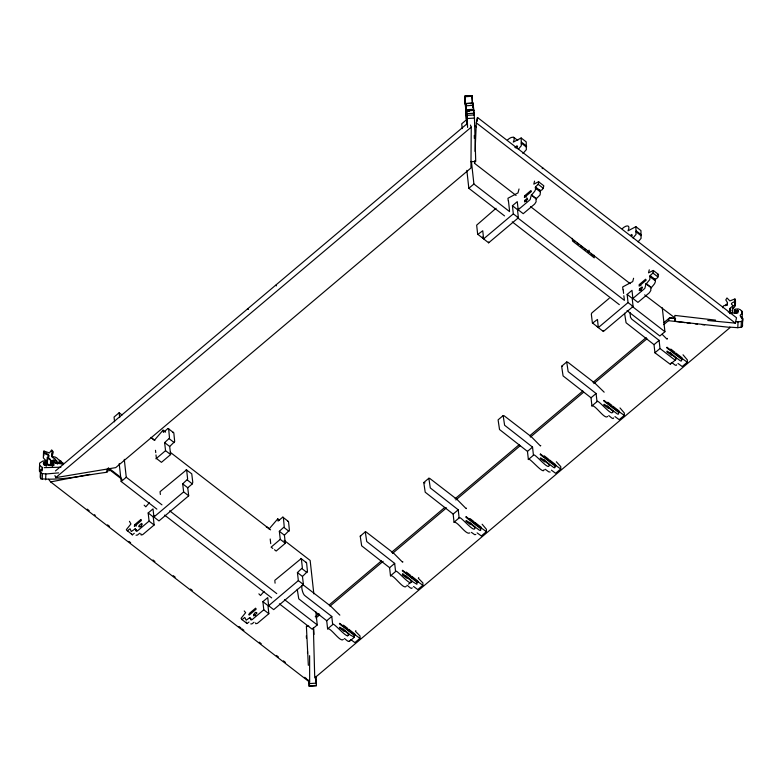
<?xml version="1.0" encoding="UTF-8"?>
<svg xmlns="http://www.w3.org/2000/svg" width="782" height="782" viewBox="0 0 782 782"><rect width="100%" height="100%" fill="white"/><g stroke="black" fill="none" stroke-linecap="round" stroke-linejoin="round"><path stroke-width="1.17" d="M129.441 521.32L130.926 523.969L126.41 529.551A1.085 0.499 -52.3 0 0 126.479 529.932L132.363 534.839L134.279 533.314M470.451 125.061L471.253 127.153L470.94 168.013L115.736 467.616L55.737 477.626L54.936 475.534M354.911 634.701L359.955 638.317L354.881 642.609L350.678 639.52M417.793 581.652L422.837 585.278L417.764 589.56L413.561 586.48M481.35 528.046L486.394 531.672L481.321 535.953L477.118 532.874M555.67 465.368L560.714 468.995L555.631 473.276L551.427 470.187M619.217 411.762L624.271 415.389L619.188 419.67L614.984 416.581M676.049 353.718L675.98 353.122L682.158 357.892L682.275 358.997L681.611 359.006A1.857 0.704 49.9 0 0 681.591 359.212C682.569 364.588 676.655 356.602 675.726 358.234A2.698 1.026 49.9 0 0 675.707 358.498L675.599 359.867L670.203 364.236L654.925 352.78L654.026 344.657L626.079 322.771L624.554 313.23M359.955 638.317L360.033 635.991L355.468 631.318L355.83 630.615M422.837 585.278L422.925 582.952L418.36 578.279L418.722 577.575M486.394 531.672L486.472 529.346L482.142 524.233M560.714 468.995L560.792 466.659L556.344 461.771M624.271 415.389L624.349 413.052L620.009 407.94M677.994 363.444L682.197 366.523L687.27 362.242L687.349 359.916L683.018 354.793M40.527 472.23L39.501 471.243L39.638 463.081L42.902 461.028L44.672 460.881L46.646 461.908L45.767 463.159L43.821 462.358L43.264 463.267L43.831 464.039C47.311 465.486 60.155 467.089 50.762 462.533C51.201 460.139 49.774 459.22 47.594 458.389L47.291 457.666C51.299 453.99 44.163 455.28 43.597 452.074L43.948 451.067L49.442 452.905L51.661 449.914L53.293 451.869L52.062 456.786M316.055 676.401L316.407 685.892L309.252 686.361L309.056 680.232M466.082 114.485L466.033 111.288L466.756 122.862M516.091 195.451L474.527 163.311L474.635 160.926M475.055 151.415L476.326 122.872L477.509 117.486L736.517 317.746L735.334 323.132L707.749 320.512M477.352 121.054L477.509 117.486L477.382 120.408M39.481 466.561L39.501 471.243M39.765 465.437L42.365 467.46L42.032 469.454L40.468 470.412L40.214 477.147L40.772 478.77C62.736 480.715 85.258 474.967 107.242 472.24L107.398 468.76M40.586 475.72L40.859 469.923M40.772 478.77L40.468 470.412M42.199 470.94L42.365 467.46M42.199 479.366L42.463 473.56L41.035 472.973M47.604 460.823L45.121 459.875L43.333 457.871L43.567 451.595M43.821 455.72L43.948 451.067M43.714 464.674L43.821 462.358M44.134 464.567L44.242 462.24M44.222 465.046L44.369 462.328M44.545 465.466L44.652 463.149M45.659 465.476L45.767 463.159M45.767 465.877L45.972 461.233M45.61 479.786L45.874 473.99L58.64 472.885M46.461 466.121L46.646 461.908M47.291 457.666L47.028 463.462L50.204 465.671M47.331 464.185L47.594 458.389M48.435 457.597L48.455 455.202M50.39 465.407L50.595 460.764M50.615 463.765L50.771 460.285M50.625 464.058L50.781 460.578M51.299 465.564L51.407 463.247M52.101 466.004L52.208 463.687M52.746 466.082L52.853 463.755M684.905 322.614L674.612 321.216L674.876 315.42L715.589 320.141M727.368 304.833L727.465 302.507L725.764 299.936L726.977 297.962L729.841 300.914L734.845 298.998L735.412 299.496C735.451 302.585 736.204 307.629 732.216 308.655M729.987 311.774L730.144 308.294L733.037 305.615C728.257 302.351 735.129 303.211 735.491 299.975M730.056 313.582L730.144 308.294M730.212 313.416L730.202 308.587M730.095 313.68L732.626 312.145L733.037 305.615M734.709 303.612L734.924 298.978M734.464 313.328L735.139 309.164L738.159 308.9L740.339 309.692L742.421 312.145L742.001 319.056L741.61 316.69M734.699 312.898L734.621 309.848M735.227 305.772L735.412 299.496M735.676 313.396L735.774 311.08L734.806 310.581M736.781 313.367L737.094 310.141L738.296 311.148L736.497 312.663L730.075 313.367M737.006 312.937L737.113 310.62M737.436 312.565L737.543 310.249M737.944 312.888L738.042 310.562M729.528 327.12L737.788 327.687L738.061 321.891L741.365 321.412L742.9 320.073L742.656 318.235L740.896 317.297L740.124 315.312L742.265 313.25M737.788 327.687L741.101 327.208L741.365 321.412M741.717 314.374L741.874 310.894M742.499 321.705L742.656 318.235M741.101 327.208L742.392 326.593L742.665 320.796M469.063 111.122L466.678 111.279L466.688 110.751L473.853 110.282L474.449 118.072L475.73 161.434L470.95 161.747M466.121 111.699L466.092 114.524M60.664 461.145L59.745 461.136L59.979 461.595M297.238 589.305L298.763 598.846L326.71 620.732L327.609 628.855C330.649 627.125 340.512 643.127 343.366 639.353M732.626 312.145L732.03 310.454M474.527 163.311L474.997 161.16M246.203 622.061L246.183 622.159A1.085 0.499 -52.3 0 0 246.252 622.54L247.073 623.537L248.999 622.013M534.546 181.121L533.803 184.161L538.544 181.737L543.734 185.725A1.085 0.499 -52.3 0 1 543.754 186.145C542.991 191.854 538.573 191.58 535.494 186.781L538.221 184.347L538.7 182.235A1.085 0.499 -52.3 0 0 538.681 181.825L538.642 181.776M649.265 269.819L648.522 272.859L653.263 270.435L658.454 274.433A1.085 0.499 -52.3 0 1 658.473 274.844C657.711 280.552 653.283 280.279 650.213 275.479L652.931 273.045L653.42 270.934A1.085 0.499 -52.3 0 0 653.4 270.523L653.4 270.523M519.023 188.98L517.987 192.9L507.948 198.257L508.261 201.042M633.596 278.255L632.706 281.598L622.668 286.955L622.98 289.741M725.501 305.742L726.107 304.364M466.61 119.001L466.365 114.583M742.392 326.593L742.597 324.96M465.964 113.312L465.74 109.118M674.612 321.216L675.365 319.066M59.598 460.344L61.407 461.595C60.282 462.24 65.238 462.778 62.189 464.43L63.518 464.557M663.752 324.628L668.414 320.688L669.529 317.873L675.589 318.528M518.31 149.235L521.301 145.735L521.164 137.984L513.285 142.148C516.267 135.853 511.496 136.117 507.518 139.988M522.894 153.536L526.354 149.645L526.218 141.894L521.164 137.984M536.286 198.257L536.012 200.133A3.832 1.75 -52.3 0 0 536.022 200.358L536.12 201.257A5.66 2.581 -52.3 0 1 536.041 201.893L534.653 204.053L523.226 213.691L518.173 209.781L529.658 200.075A5.318 2.424 -52.3 0 0 530.186 199.498L530.968 196.448A3.832 1.75 -52.3 0 1 530.958 196.233C532.161 192.988 536.784 191.267 535.494 186.859M531.32 194.747L536.384 198.657L540.079 194.894L540.538 190.554M633.029 237.933L636.02 234.434L635.883 226.682L628.005 230.846C630.976 224.551 626.216 224.815 622.237 228.686M638.083 241.843L641.074 238.344L640.937 230.592L635.883 226.682M645.854 284.316L649.734 279.682L650.213 275.557M609.188 298.313L591.866 312.917L591.329 314.09L592.414 323.22L597.468 319.457L598.318 327.599L603.372 331.509L633.097 306.476L628.044 302.566L627.144 294.433L631.993 290.347L632.882 298.48L637.946 302.39L649.373 292.751L650.751 290.591A5.66 2.581 -52.3 0 0 650.849 289.995L650.741 289.057A3.832 1.75 -52.3 0 1 650.732 288.841C652.071 285.596 656.557 283.71 655.248 279.252M550.147 472.045L548.7 471.829L545.191 469.239M645.785 284.472L645.678 284.931A3.832 1.75 -52.3 0 0 645.688 285.147L644.906 288.196A5.318 2.424 -52.3 0 1 644.378 288.773L632.882 298.48M466.395 116.01L466.6 118.708M466.072 112.764L466.18 114.299M339.847 615.121L330.639 606.118L303.924 585.474C299.907 582.277 302.253 594.31 305.068 595.786L331.793 616.451L332.682 624.574C332.761 620.976 348.44 640.829 348.391 634.573A2.698 1.026 49.9 0 1 348.391 634.378L349.007 634.329L347.316 635.756M402.886 561.789L402.632 562.268L393.522 553.079L366.191 532.024L365.302 531.868L360.219 536.149L361.655 545.807L389.592 567.693L390.492 575.816C393.532 574.086 403.395 590.087 406.259 586.314M466.443 508.183L466.189 508.662L457.079 499.473L429.748 478.418L428.849 478.261L423.776 482.543L425.203 492.201L453.149 514.087L454.049 522.21C457.861 521.35 466.092 535.533 469.826 532.894M540.753 445.505L540.45 445.984L531.389 436.796L504.067 415.731L503.168 415.574L498.095 419.856L499.522 429.513L527.469 451.4L528.368 459.533C528.564 456.023 543.959 475.642 544.077 469.581M604.163 392.183L594.946 383.19L567.947 362.32L566.725 361.968L561.642 366.25L563.079 375.907L591.026 397.794L591.915 405.926C594.965 404.186 604.818 420.188 607.682 416.415M667.505 338.411L667.066 339.232L662.149 334.295M727.465 302.507L727.104 305.195C723.653 305.195 722.871 306.036 722.666 307.727M639.568 289.389L639.539 289.438A3.196 1.456 -52.3 0 0 639.393 289.711L639.236 290.464A2.776 1.271 -52.3 0 0 639.353 290.621C642.217 289.487 644.515 284.482 639.568 288.832L641.25 290.689M253.984 614.535L253.7 615.874L256.838 613.264A2.776 1.271 -52.3 0 0 256.897 612.951L256.623 612.56A3.196 1.456 -52.3 0 0 256.447 612.56C255.812 611.074 251.745 615.649 255.665 615.845M344.432 638.571C345.361 638.835 348.87 643.048 349.339 640.849M156.009 454.948L156.39 458.428L161.444 462.338L170.613 454.577L165.549 450.667L164.631 442.592L169.518 438.135L168.638 428.663L167.954 428.516L163.37 432.387L163.057 430.159L154.357 440.286L151.972 438.379M170.613 454.577L169.684 446.502L174.689 441.566L173.819 432.954L173.389 432.299L172.763 432.632M140.819 533.695L140.926 534.634A5.66 2.581 -52.3 0 0 141.122 534.996L142.695 534.644L154.132 525.005L149.069 521.095L148.179 512.963L153.018 508.887L153.917 517.019L158.971 520.92L188.687 495.817L183.633 491.907L182.695 483.853L187.651 479.161L186.615 469.777L160.066 491.683L160.369 494.478M188.687 495.817L187.748 487.763L192.323 483.882L192.773 482.318L191.756 473.824L186.136 469.689M274.482 549.736L276.163 551.046L285.322 543.275L280.269 539.365L279.34 531.291L284.237 526.833L283.358 517.361L282.673 517.215L278.079 521.086L277.776 518.857L269.076 528.984L267.209 527.078L266.339 527.185M285.322 543.275L284.404 535.201L289.408 530.264L288.529 521.653L287.727 521.125M255.597 622.951L255.636 623.293A5.66 2.581 -52.3 0 0 255.831 623.694L257.415 623.342L268.842 613.704L263.788 609.794L262.889 601.661L267.737 597.585L268.627 605.718L273.69 609.628L303.406 584.516L298.353 580.606L297.414 572.551L302.37 567.859L301.334 558.485L274.775 580.381M303.406 584.516L302.468 576.461L307.473 571.515L306.593 562.903L306.173 562.248L305.537 562.59M365.302 531.868L366.729 541.525L394.675 563.411L395.575 571.534C395.653 567.937 411.322 587.79 411.273 581.534A2.698 1.026 49.9 0 1 411.283 581.339L411.889 581.29L408.507 584.144M428.849 478.261L430.286 487.919L458.232 509.805L459.122 517.928C459.317 514.419 474.713 534.038 474.84 527.977A2.698 1.026 49.9 0 1 474.84 527.733C475.769 525.875 481.663 534.086 480.715 528.642A1.857 0.704 49.9 0 1 480.735 528.437L481.399 528.427L481.282 527.322L475.104 522.552L475.173 523.148M503.168 415.574L504.595 425.232L532.542 447.118L533.441 455.251C533.637 451.732 549.032 471.36 549.15 465.3A2.698 1.026 49.9 0 1 549.15 465.055C550.039 463.14 556.002 471.419 555.024 465.955A1.857 0.704 49.9 0 1 555.054 465.749L555.719 465.749L555.591 464.635L549.423 459.865L549.492 460.471M566.725 361.968L568.152 371.626L596.099 393.512L596.998 401.635C597.272 398.146 612.619 417.842 612.707 411.635A2.698 1.026 49.9 0 1 612.707 411.44C613.587 409.533 619.53 417.764 618.591 412.407A1.857 0.704 49.9 0 1 618.611 412.143L619.276 412.143L619.149 411.029L612.98 406.259L613.049 406.855M527.527 199.518L524.634 201.922A2.776 1.271 -52.3 0 1 524.527 201.766L524.673 201.003A3.196 1.456 -52.3 0 1 524.82 200.739L527.215 198.139L527.635 199.43M639.51 288.9L641.25 290.142M149.303 502.718L145.814 506.814L144.162 505.162M264.023 591.417L260.533 595.513L258.881 593.861M670.516 364.148L670.682 363.278M59.197 460.911L58.992 462.348A9.384 5.523 2.6 0 1 59.549 462.524L61.133 462.406M349.29 641.523L354.422 637.183L354.275 635.287A1.857 0.704 49.9 0 1 354.295 635.082L354.96 635.072L354.842 633.967L348.664 629.197L348.733 629.793M51.534 453.892L52.169 452.563L51.573 450.657M165.549 450.667L155.941 458.809M280.269 539.365L271.11 547.136L272.791 548.436M183.633 491.907L153.917 517.019M298.353 580.606L268.627 605.718M139.773 533.177L137.427 535.064L136.048 535.211M254.023 622.277L251.912 623.88L250.768 623.909M122.031 414.998L119.138 412.759L114.064 417.041L114.583 421.821M55.454 470.94L467.528 123.37M55.737 477.626L471.253 127.153M514.908 147.505L516.97 145.765L517.489 146.469A5.621 2.561 -52.3 0 1 517.518 146.772L515.944 148.121M156.869 509.131L121.181 481.526L126.254 477.245L124.279 459.337M504.527 215.9L468.829 188.296L473.912 184.014L471.409 161.327M496.062 208.276L476.658 225.148L477.694 234.522L482.758 230.758L483.599 238.901L488.652 242.811L518.388 217.767L517.489 209.644L512.435 205.734L517.273 201.648L518.173 209.781M134.66 524.732L140.916 519.453L140.975 519.942A1.515 0.694 -52.3 0 1 141.161 519.942L141.356 520.274A5.191 2.366 -52.3 0 1 141.366 520.548L134.406 526.403A5.621 2.561 -52.3 0 1 134.367 526.11L134.66 524.732L136.342 526.032M524.605 195.823L530.861 190.544L531.379 191.248A5.621 2.561 -52.3 0 1 531.408 191.551L524.448 197.435A5.191 2.366 -52.3 0 1 524.409 197.181L524.497 196.614A1.515 0.694 -52.3 0 1 524.654 196.321L524.605 195.823L526.286 197.123M139.216 525.396L141.64 523.373L141.689 523.872A3.196 1.456 -52.3 0 1 141.904 523.862L142.177 524.253A2.776 1.271 -52.3 0 1 142.119 524.566C139.538 529.766 136.479 524.311 140.907 526.697M154.132 525.005L153.233 516.873L154.846 515.514M483.599 238.227L482.748 238.432L482.445 237.024M517.489 209.644L519.101 208.276M149.069 521.095L137.642 530.734A5.318 2.424 -52.3 0 1 137.026 531.115L136.195 531.232L135.765 529.785A3.832 1.75 -52.3 0 0 135.726 529.59L135.12 528.925L131.298 531.506L130.056 528.749L127.3 530.929M512.435 205.734L513.324 213.867L483.599 238.901M630.634 235.353L631.69 234.463L632.208 235.167A5.621 2.561 -52.3 0 1 632.237 235.47L631.612 236.017M639.324 284.521L645.58 279.242L646.098 279.946A5.621 2.561 -52.3 0 1 646.118 280.249L639.168 286.134A5.191 2.366 -52.3 0 1 639.129 285.88L639.217 285.313A1.515 0.694 -52.3 0 1 639.373 285.019L639.324 284.521L641.005 285.831M598.846 326.475L597.683 327.267L597.233 326.397M263.788 609.794L252.361 619.432A5.318 2.424 -52.3 0 1 251.745 619.813L250.914 619.931L250.475 618.484A3.832 1.75 -52.3 0 0 250.445 618.288L249.839 617.624L246.183 620.214L244.776 617.448L242.019 619.627L241.237 618.67A1.085 0.499 -52.3 0 1 241.13 618.249L245.646 612.668L244.248 610.967M628.044 302.566L598.318 327.599M315.244 616.695L318.978 613.547M329.232 604.897L381.44 560.86M391.694 552.209L444.841 507.381M455.095 498.74L519.424 444.479M529.678 435.828L582.825 391M593.079 382.349L646.215 337.531M663.928 322.585L669.529 317.873L675.443 318.518M315.996 617.936L319.721 614.799M329.984 606.148L383.121 561.32M392.447 553.461L446.522 507.85M455.847 499.981L520.177 445.73M530.431 437.079L583.567 392.251M593.821 383.6L646.968 338.782M315.82 611.798L317.267 624.935L312.194 629.217L279.389 603.86M662.286 307.825L664.925 331.705L659.842 335.986L627.047 310.63M326.71 620.732L331.793 616.451M389.592 567.693L394.675 563.411M453.149 514.087L458.232 509.805M527.469 451.4L532.542 447.118M591.026 397.794L596.099 393.512M654.026 344.657L659.109 340.365L631.748 319.154L630.488 317.238L629.96 312.458M327.609 628.855L332.682 624.574M390.492 575.816L395.575 571.534M454.049 522.21L459.122 517.928M528.368 459.533L533.441 455.251M591.915 405.926L596.998 401.635M654.925 352.78L659.998 348.498L659.109 340.365M55.199 462.719C62.003 460.608 48.181 458.272 54.779 462.015M354.363 637.242L348.997 634.28L343.474 630.048L343.161 628.992L348.87 633.733M667.114 347.325L675.912 354.138A2.913 1.105 49.9 0 1 676.127 354.402L676.489 355.136A4.174 1.584 49.9 0 1 676.498 355.341L666.821 347.873A3.724 1.417 49.9 0 1 666.772 347.599L666.978 347.306M675.599 359.867L673.693 359.094L659.998 348.498M604.105 400.472L612.902 407.275A2.913 1.105 49.9 0 1 613.117 407.539L613.479 408.272A4.174 1.584 49.9 0 1 613.499 408.487L603.812 401.019A3.724 1.417 49.9 0 1 603.763 400.736L603.968 400.443M540.548 454.078L549.345 460.881A2.913 1.105 49.9 0 1 549.56 461.145L549.922 461.879A4.174 1.584 49.9 0 1 549.942 462.094L540.254 454.625A3.724 1.417 49.9 0 1 540.206 454.342L540.411 454.049M466.238 516.755L475.036 523.569A2.913 1.105 49.9 0 1 475.251 523.832L475.612 524.566A4.174 1.584 49.9 0 1 475.622 524.781L465.945 517.313A3.724 1.417 49.9 0 1 465.896 517.029L466.101 516.736M402.681 570.361L411.479 577.175A2.913 1.105 49.9 0 1 411.694 577.439L412.055 578.172A4.174 1.584 49.9 0 1 412.065 578.387L402.388 570.919A3.724 1.417 49.9 0 1 402.339 570.635L402.544 570.342M339.799 623.401L348.596 630.214A2.913 1.105 49.9 0 1 348.811 630.478L349.173 631.211A4.174 1.584 49.9 0 1 349.183 631.426L339.505 623.958A3.724 1.417 49.9 0 1 339.456 623.674L339.662 623.381M542.151 168.658L543.05 168.159M657.427 274.785L658.415 274.384M728.257 312.038L730.652 310.542L730.427 308.773M561.642 366.25L562.541 366.406M423.776 482.543L424.997 482.895M360.219 536.149L360.825 536.169M48.592 479.268L50.654 481.908L89.774 474.371M106.372 471.184L110.428 470.412L122.021 479.386M60.918 467.206L44.203 467.646M53.763 462.475L51.983 462.358M472.611 103.693L471.947 95.639L464.782 96.108L465.994 112.637M471.986 95.815L464.791 96.127L465.261 102.491M464.879 96.743L472.035 96.274M465.3 102.276L465.368 103.468L473.081 103.068L473.843 110.819L473.853 110.282M472.543 103.214L465.388 103.683L465.329 104.847M470.187 103.605L472.572 103.459M465.378 103.547L466.649 117.486L465.828 103.439L466.17 105.785L473.335 105.316M466.17 105.785L466.473 109.734L473.638 109.275M466.688 110.751L473.892 110.418M466.698 111.152L469.083 110.995M466.727 110.888L467.02 113.673L474.185 113.204M467.587 127.427L467.128 115.374L474.293 114.905M467.294 118.541L474.449 118.072M308.782 626.069L306.388 626.226L308.343 665.345M309.213 683.605L316.368 683.136M309.271 685.863L316.436 685.394M735.774 311.08L736.888 311.05M57.8 463.824L52.052 462.387M735.696 321.725L738.061 321.891M702.275 324.657L704.65 324.892M54.652 461.967L51.661 461.204L53.655 462.455M668.414 320.688L730.261 327.414L314.735 677.886L313.387 627.496M686.997 322.927L690.516 323.328M695.208 323.875L697.554 324.149M674.162 317.336L644.651 294.853M42.463 473.56L45.874 473.99M60.234 461.693L60.791 461.048M676.156 358.195L670.79 353.972L670.477 352.907L676.186 357.657M63.166 463.413L58.396 462.856A7.488 4.409 2.6 0 1 57.77 462.621L56.617 462.182L56.353 462.778A1.896 1.114 2.6 0 0 56.851 463.14L60.791 463.785A2.317 1.369 2.6 0 0 61.182 463.775L62.775 463.746M48.249 454.225L48.064 454.176A5.181 3.05 2.6 0 1 47.331 453.922L45.62 452.71M55.356 462.69L57.614 463.716M54.447 461.576L54.369 461.556A1.72 1.017 2.6 0 1 53.919 461.351L53.694 461.155A3.245 1.916 2.6 0 1 53.45 460.774L53.166 460.246M59.628 460.315C57.291 459.581 57.712 456.688 52.511 456.698L52.169 454.459M50.576 459.366L50.341 459.269A5.327 3.138 2.6 0 1 49.471 458.799L48.523 457.714L49.031 455.544A4.907 2.893 2.6 0 0 48.807 455.232L48.767 455.183M411.674 577.263L417.842 582.033L417.177 582.043A1.857 0.704 49.9 0 0 417.158 582.248L416.884 584.262L411.879 581.241M275.479 285.352L276.427 285.841M247.493 308.958L248.441 309.447M132.334 534.82L131.532 533.842A1.085 0.499 -52.3 0 1 131.464 533.666M241.99 619.618L247.073 623.537M682.227 358.537L687.27 362.242M521.623 142.275L526.687 146.185M636.343 230.973L641.396 234.883M513.559 137.173L517.772 140.428M521.232 143.077L526.286 146.987M635.952 231.775L641.005 235.685M476.326 122.872L735.334 323.132M474.508 125.491L476.433 126.987M538.221 184.347L543.275 188.247M652.931 273.045L657.994 276.955M535.514 187.054L540.567 190.964M650.233 275.753L655.287 279.663M535.113 187.856L540.176 191.766M649.832 276.554L654.896 280.464M646.04 283.446L651.093 287.356M531.369 195.177L536.423 199.078M646.088 283.876L651.142 287.786M524.8 200.192L526.53 201.433M530.597 206.653L630.155 283.641M573.685 240.494L575.278 241.726M577.184 243.202L578.788 244.434M580.694 245.91L582.287 247.141M584.193 248.617L585.786 249.849M587.693 251.315L589.286 252.557L589.022 250.181M591.192 254.023L592.785 255.255M627.144 294.433L632.208 298.343L633.097 306.476M513.324 213.867L518.388 217.767M473.912 184.014L509.6 211.619M517.322 217.582L624.407 300.376L623.85 295.713M632.12 306.349L664.925 331.705M512.239 221.863L619.324 304.657M670.79 349.075L674.934 352.281M676.107 354.226L682.275 358.997M676.821 355.615L681.611 359.319M670.545 353.298L667.232 351.167A3.998 1.525 49.9 0 0 666.987 351.147L666.802 351.617A2.307 0.88 49.9 0 0 666.919 351.871L671.376 355.136L670.79 353.972M478.173 234.61L483.227 238.52M592.893 323.308L597.947 327.218M607.78 402.212L611.935 405.418M613.098 407.363L619.276 412.143M613.821 408.751L618.601 412.456M607.536 406.435L604.222 404.314A3.998 1.525 49.9 0 0 603.978 404.294L603.792 404.763A2.307 0.88 49.9 0 0 603.919 405.017L608.318 408.302L607.477 406.053L613.186 410.804M544.233 455.818L548.378 459.024M549.541 460.969L555.719 465.749M550.264 462.367L555.054 466.062M543.989 460.041L540.675 457.92A3.998 1.525 49.9 0 0 540.421 457.9L540.235 458.369A2.307 0.88 49.9 0 0 540.362 458.623L544.761 461.908L543.92 459.66L549.629 464.41M469.914 518.505L474.058 521.711M475.231 523.657L481.399 528.427M475.945 525.045L480.735 528.749M469.669 522.728L466.355 520.607A3.998 1.525 49.9 0 0 466.101 520.577L465.916 521.047A2.307 0.88 49.9 0 0 466.043 521.301L470.441 524.595L469.601 522.337L475.309 527.088M406.357 572.111L410.501 575.317M412.388 578.651L417.177 582.355M406.122 576.402L402.75 573.744L402.789 574.242A3.998 1.525 49.9 0 0 402.554 574.183L402.368 574.653A2.307 0.88 49.9 0 0 402.486 574.907L406.884 578.201L406.053 575.943L411.752 580.694M168.071 428.428L173.125 432.338M282.791 517.137L287.844 521.047M163.057 430.159L165.589 432.114M277.776 518.857L279.457 520.167M169.205 438.722L174.259 442.622M283.925 527.42L288.978 531.33M164.631 442.592L169.684 446.502M279.34 531.291L284.404 535.201M150.975 437.373L154.836 440.354M170.271 452.289L270.592 529.864M284.101 540.313L310.151 560.45L313.836 593.89M300.855 558.387L305.909 562.297M187.269 479.972L192.323 483.882M301.989 568.67L307.043 572.58M182.695 483.853L187.748 487.763M297.414 572.551L302.468 576.461M343.474 625.15L347.619 628.357M348.792 630.302L354.96 635.072M349.505 631.69L354.295 635.395M343.239 629.442L339.916 627.252A3.998 1.525 49.9 0 0 339.662 627.232L339.476 627.692A2.307 0.88 49.9 0 0 339.603 627.946L344.06 631.221L343.474 630.048M126.254 477.245L161.952 504.849M169.665 510.812L276.75 593.606M284.472 599.579L317.267 624.935M109.294 468.506L120.917 477.489M164.591 515.094L271.677 597.888M148.179 512.963L153.233 516.873M262.889 601.661L267.952 605.571L268.842 613.704M135.12 528.925L136.811 530.225M135.169 529.355L136.86 530.655M249.888 618.054L251.569 619.354M87.242 509.16L89.177 510.656M94.387 514.683L95.257 515.358M107.545 524.849L109.529 526.394M128.932 541.388L130.623 542.698M152.959 559.971L154.895 561.466M173.262 575.66L175.188 577.155M190.505 589.002L192.304 590.39M238.979 626.47L240.905 627.966M242.049 628.855L243.886 630.272M259.272 642.169L261.208 643.664M276.437 655.443L278.353 656.919M283.426 660.849L285.362 662.344M304.697 677.29L306.622 678.776M50.654 481.908L309.662 682.168L309.604 655.678M671.748 362.496C672.588 362.701 676.283 367.022 676.655 364.774M608.738 415.633C609.579 415.838 613.274 420.169 613.645 417.911M471.438 532.366L474.654 534.653L475.808 534.507M406.904 585.219C407.979 585.532 411.625 590.019 412.222 587.81M607.79 407.109L613.235 411.361M544.233 460.715L549.678 464.967M469.914 523.402L475.358 527.645M406.357 577.008L411.811 581.251M734.66 304.775L735.148 305.293M473.081 103.068L473.188 107.711M307.59 679.529L309.662 682.168M108.356 467.773L110.428 470.412M108.542 468.731L109.93 470.49M52.335 461.38L52.443 461.507A3.128 1.847 2.6 0 0 52.824 461.82L53.89 462.113A4.829 2.845 2.6 0 0 54.388 462.152M52.619 456.815L53.029 457.666M466.355 117.525L466.473 119.392L466.541 118.297M55.776 459.366L52.238 457.216L51.72 455.31A7.869 4.633 2.6 0 1 51.905 454.948M465.466 106.127L465.759 108.962M466.189 115.57L466.14 114.964M466.404 118.825C466.512 118.756 466.268 117.759 466.571 120.057M465.398 104.006L465.886 109.06M466.219 113.595L466.043 111.503M309.252 686.361L308.763 681.23M472.699 106.626L472.836 107.75M466.346 115.883L466.649 121.034M466.473 109.734L466.678 111.279M315.478 677.838L316.036 682.09M675.716 358.547L675.804 359.339M623.215 289.927L623.596 293.397M612.707 411.694L612.795 412.485M593.988 255.186L594.281 257.865L572.551 241.061L572.248 238.373M508.496 201.228L509.522 210.485M467.186 123.106L466.795 119.529L461.712 123.81L462.24 128.59M466.854 170.388L468.829 188.296M417.823 581.925L417.725 580.928L411.547 576.158L411.615 576.754M270.21 539.003L270.719 543.646M274.883 581.309L275.088 583.177M155.491 450.305L155.745 452.622M119.138 412.759L119.666 417.539M119.206 463.618L121.181 481.526M603.284 330.698L603.372 331.509M488.564 242L488.652 242.811M466.16 112.334L466.17 114.123M465.143 103.429L464.997 101.953M472.758 104.368L472.993 107.378M466.121 112.5L466.199 114.807M472.348 103.996L471.947 95.727M473.325 107.349L473.169 105.756L473.257 107.212M465.007 98.894L465.241 102.08M466.277 113.263L466.258 112.931M473.491 112.804L473.648 115.179M466.629 120.487L466.551 119.04M467.02 113.673L467.128 115.374M466.238 113.918L466.326 114.485M466.551 120.262L466.717 121.63M314.002 634.437L313.709 628.904M306.329 635.786L306.456 638.073M473.501 110.223L473.736 115.159M466.541 118.19L466.463 116.293M466.561 111.406L467.079 124.631M466.893 124.69L466.659 121.406M315.703 677.564L315.664 676.469M467.001 122.148L467.02 122.833M474.293 135.394L474.361 138.453M307.531 651.347L307.541 653.449M55.053 461.419A3.382 1.994 2.6 0 1 54.916 461.136L55.307 460.49A1.935 1.144 2.6 0 1 55.61 460.412M249.087 614.652L249.087 614.808A5.621 2.561 -52.3 0 0 249.126 615.102L256.085 609.256A5.191 2.366 -52.3 0 0 256.066 608.973L255.88 608.64A1.515 0.694 -52.3 0 0 255.694 608.64L255.636 608.152L249.37 613.43L249.106 614.544"/></g></svg>
